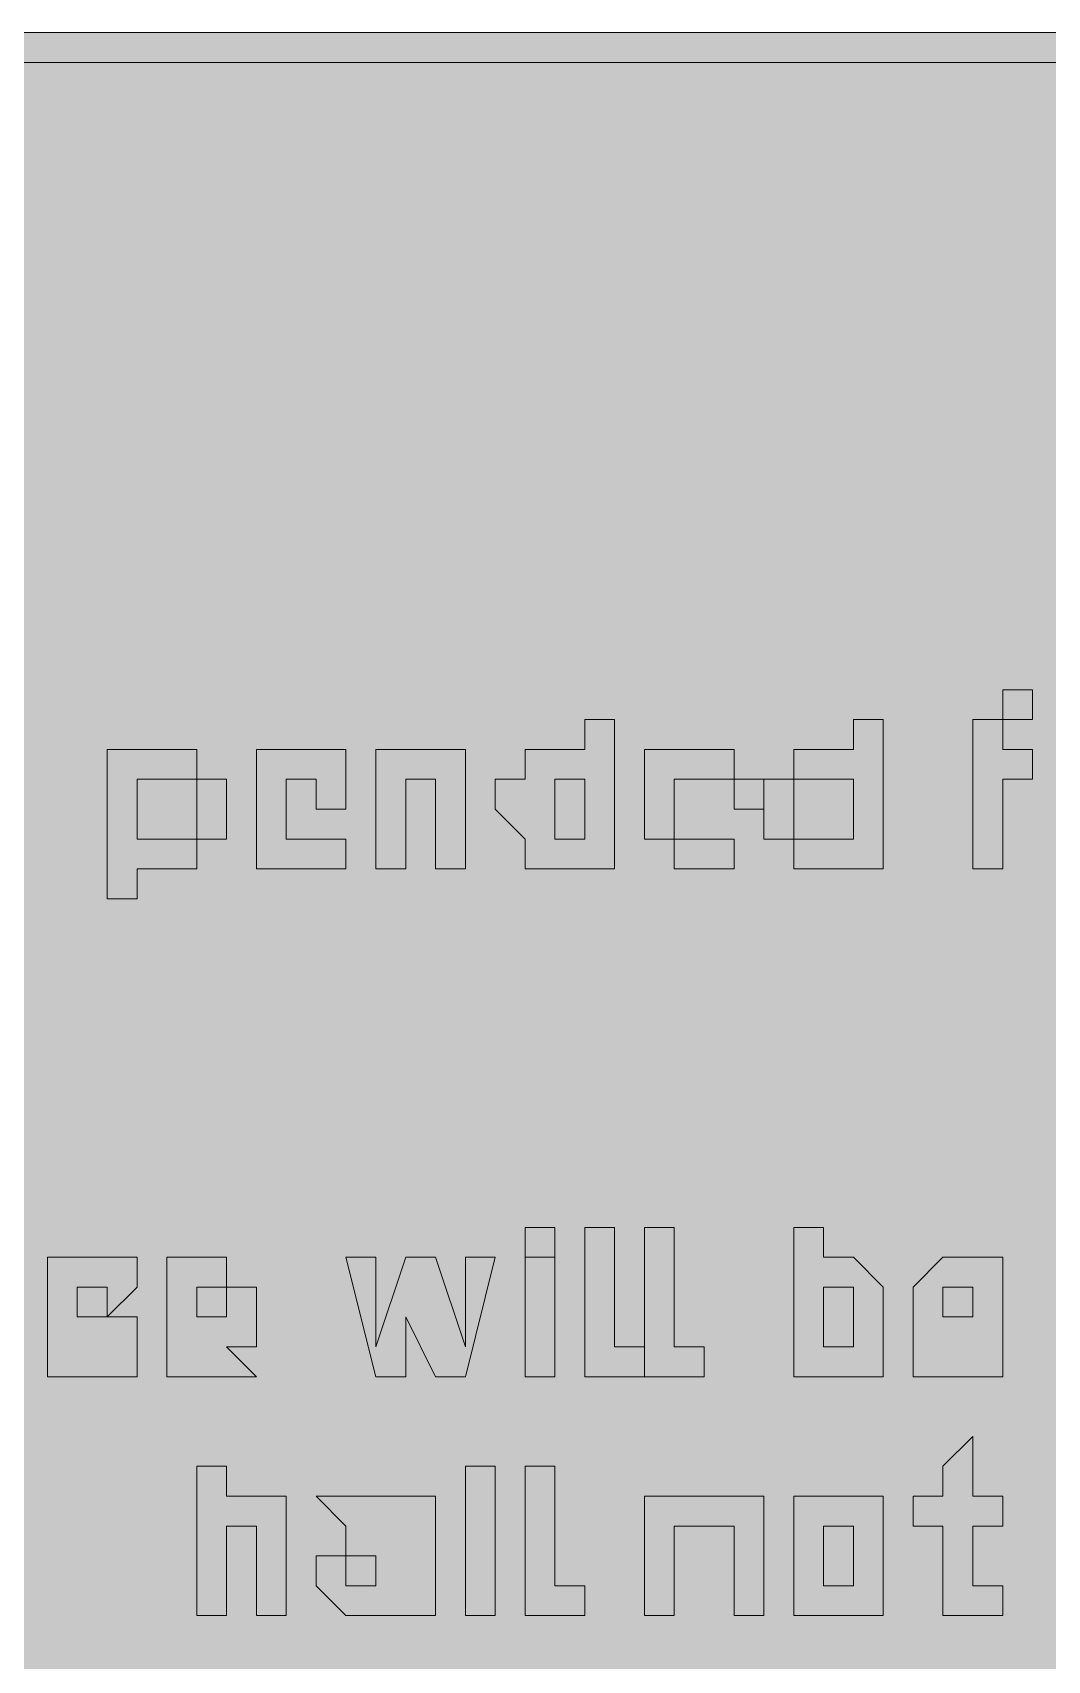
# Model space of a CAD drawing. Header units: metres. Extents: x 104 to 450, y 10 to 263.
# Drawn here: x 281 to 321.8, y 197.4 to 262.8 of the extents above; entities that cross this region are included whole.
import ezdxf

# ---------------------------------------------------------------- set-up
doc = ezdxf.new("R2010")
doc.units = ezdxf.units.M
doc.layers.add('FILL_BLACK_000000', color=7, linetype='Continuous', true_color=0x000000)
doc.layers.add('FILL_WHITE_FFFFFF', color=7, linetype='Continuous', true_color=0xffffff)

msp = doc.modelspace()

# ---------------------------------------------------------------- hatches: boundary and pattern name
at = {"layer": 'FILL_BLACK_000000', "true_color": 0x000000}
h = msp.add_hatch(color=7, dxfattribs=at)
h.dxf.hatch_style = 1
h.paths.add_polyline_path([(103.95, 259.2), (104, 259.6), (104.14, 259.91), (104.55, 260.4), (104.96, 260.89), (105.1, 261.2), (105.15, 261.6), (105.15, 262.8), (106.35, 262.8), (108.75, 262.8), (445.95, 262.8), (448.35, 262.8), (449.55, 261.6), (449.55, 259.2), (449.55, 14.4), (449.53, 13.5), (449.4, 12.6), (449.04, 11.7), (448.35, 10.8), (447.15, 10.8), (447.13, 10.11), (447, 9.75), (446.64, 9.62), (445.95, 9.6), (108.75, 9.6), (107.85, 9.79), (106.95, 10.2), (106.05, 10.61), (105.15, 10.8), (104.96, 11.7), (104.55, 12.6), (104.14, 13.5), (103.95, 14.4), (103.95, 259.2)])
h = msp.add_hatch(color=7, dxfattribs=at)
h.dxf.hatch_style = 1
h.paths.add_polyline_path([(321.15, 235.2), (319.95, 235.2), (319.95, 236.4), (321.15, 236.4), (321.15, 235.2)])
h = msp.add_hatch(color=7, dxfattribs=at)
h.dxf.hatch_style = 1
h.paths.add_polyline_path([(300.75, 229.2), (300.75, 230.4), (299.55, 231.6), (299.55, 232.8), (300.75, 232.8), (300.75, 234), (301.95, 234), (303.15, 234), (303.15, 235.2), (304.35, 235.2), (304.35, 229.2), (303.15, 229.2), (301.95, 229.2), (300.75, 229.2)])
h.paths.add_polyline_path([(303.15, 231.6), (303.15, 232.8), (301.95, 232.8), (301.95, 231.6), (301.95, 230.4), (303.15, 230.4), (303.15, 231.6)], flags=16)
h = msp.add_hatch(color=7, dxfattribs=at)
h.dxf.hatch_style = 1
h.paths.add_polyline_path([(312.75, 234), (313.95, 234), (313.95, 235.2), (315.15, 235.2), (315.15, 229.2), (313.95, 229.2), (312.75, 229.2), (311.55, 229.2), (311.55, 230.4), (312.75, 230.4), (313.95, 230.4), (313.95, 231.6), (313.95, 232.8), (312.75, 232.8), (311.55, 232.8), (311.55, 234), (312.75, 234)])
h = msp.add_hatch(color=7, dxfattribs=at)
h.dxf.hatch_style = 1
h.paths.add_polyline_path([(321.15, 232.8), (319.95, 232.8), (319.95, 229.2), (318.75, 229.2), (318.75, 232.8), (318.75, 234), (318.75, 235.2), (319.95, 235.2), (319.95, 234), (321.15, 234), (321.15, 232.8)])
h = msp.add_hatch(color=7, dxfattribs=at)
h.dxf.hatch_style = 1
h.paths.add_polyline_path([(286.35, 229.2), (285.15, 229.2), (285.15, 228), (283.95, 228), (283.95, 234), (285.15, 234), (286.35, 234), (287.55, 234), (287.55, 232.8), (286.35, 232.8), (285.15, 232.8), (285.15, 231.6), (285.15, 230.4), (286.35, 230.4), (287.55, 230.4), (287.55, 229.2), (286.35, 229.2)])
h = msp.add_hatch(color=7, dxfattribs=at)
h.dxf.hatch_style = 1
h.paths.add_polyline_path([(292.35, 230.4), (293.55, 230.4), (293.55, 229.2), (292.35, 229.2), (291.15, 229.2), (289.95, 229.2), (289.95, 230.4), (289.95, 231.6), (289.95, 232.8), (289.95, 234), (291.15, 234), (292.35, 234), (293.55, 234), (293.55, 232.8), (293.55, 231.6), (292.35, 231.6), (292.35, 232.8), (291.15, 232.8), (291.15, 231.6), (291.15, 230.4), (292.35, 230.4)])
h = msp.add_hatch(color=7, dxfattribs=at)
h.dxf.hatch_style = 1
h.paths.add_polyline_path([(297.15, 229.2), (297.15, 231.6), (297.15, 232.8), (295.95, 232.8), (295.95, 231.6), (295.95, 229.2), (294.75, 229.2), (294.75, 234), (295.95, 234), (297.15, 234), (298.35, 234), (298.35, 232.8), (298.35, 229.2), (297.15, 229.2)])
h = msp.add_hatch(color=7, dxfattribs=at)
h.dxf.hatch_style = 1
h.paths.add_polyline_path([(305.55, 234), (306.75, 234), (307.95, 234), (309.15, 234), (309.15, 232.8), (307.95, 232.8), (306.75, 232.8), (306.75, 231.6), (306.75, 230.4), (305.55, 230.4), (305.55, 231.6), (305.55, 232.8), (305.55, 234)])
h = msp.add_hatch(color=7, dxfattribs=at)
h.dxf.hatch_style = 1
h.paths.add_polyline_path([(288.75, 231.6), (288.75, 230.4), (287.55, 230.4), (287.55, 231.6), (287.55, 232.8), (288.75, 232.8), (288.75, 231.6)])
h = msp.add_hatch(color=7, dxfattribs=at)
h.dxf.hatch_style = 1
h.paths.add_polyline_path([(310.35, 231.6), (309.15, 231.6), (309.15, 232.8), (310.35, 232.8), (310.35, 231.6)])
h = msp.add_hatch(color=7, dxfattribs=at)
h.dxf.hatch_style = 1
h.paths.add_polyline_path([(310.35, 231.6), (310.35, 232.8), (311.55, 232.8), (311.55, 231.6), (311.55, 230.4), (310.35, 230.4), (310.35, 231.6)])
h = msp.add_hatch(color=7, dxfattribs=at)
h.dxf.hatch_style = 1
h.paths.add_polyline_path([(307.95, 229.2), (306.75, 229.2), (306.75, 230.4), (307.95, 230.4), (309.15, 230.4), (309.15, 229.2), (307.95, 229.2)])
h = msp.add_hatch(color=7, dxfattribs=at)
h.dxf.hatch_style = 1
h.paths.add_polyline_path([(300.75, 213.6), (300.75, 214.8), (301.95, 214.8), (301.95, 213.6), (300.75, 213.6)])
h = msp.add_hatch(color=7, dxfattribs=at)
h.dxf.hatch_style = 1
h.paths.add_polyline_path([(304.35, 210), (305.55, 210), (305.55, 208.8), (304.35, 208.8), (303.15, 208.8), (303.15, 210), (303.15, 214.8), (304.35, 214.8), (304.35, 210)])
h = msp.add_hatch(color=7, dxfattribs=at)
h.dxf.hatch_style = 1
h.paths.add_polyline_path([(306.75, 210), (307.95, 210), (307.95, 208.8), (306.75, 208.8), (305.55, 208.8), (305.55, 210), (305.55, 214.8), (306.75, 214.8), (306.75, 210)])
h = msp.add_hatch(color=7, dxfattribs=at)
h.dxf.hatch_style = 1
h.paths.add_polyline_path([(315.15, 211.2), (315.15, 210), (315.15, 208.8), (313.95, 208.8), (312.75, 208.8), (311.55, 208.8), (311.55, 214.8), (312.75, 214.8), (312.75, 213.6), (313.95, 213.6), (315.15, 212.4), (315.15, 211.2)])
h.paths.add_polyline_path([(313.95, 211.2), (313.95, 212.4), (312.75, 212.4), (312.75, 211.2), (312.75, 210), (313.95, 210), (313.95, 211.2)], flags=16)
h = msp.add_hatch(color=7, dxfattribs=at)
h.dxf.hatch_style = 1
h.paths.add_polyline_path([(285.15, 210), (285.15, 208.8), (283.95, 208.8), (282.75, 208.8), (281.55, 208.8), (281.55, 210), (281.55, 211.2), (281.55, 212.4), (281.55, 213.6), (282.75, 213.6), (283.95, 213.6), (285.15, 213.6), (285.15, 212.4), (283.95, 211.2), (285.15, 211.2), (285.15, 210)])
h.paths.add_polyline_path([(283.95, 212.4), (282.75, 212.4), (282.75, 211.2), (283.95, 211.2), (283.95, 212.4)], flags=16)
h = msp.add_hatch(color=7, dxfattribs=at)
h.dxf.hatch_style = 1
h.paths.add_polyline_path([(287.55, 208.8), (286.35, 208.8), (286.35, 210), (286.35, 211.2), (286.35, 212.4), (286.35, 213.6), (287.55, 213.6), (288.75, 213.6), (288.75, 212.4), (289.95, 212.4), (289.95, 211.2), (289.95, 210), (288.75, 210), (289.95, 208.8), (288.75, 208.8), (287.55, 208.8)])
h.paths.add_polyline_path([(287.55, 212.4), (287.55, 211.2), (288.75, 211.2), (288.75, 212.4), (287.55, 212.4)], flags=16)
h = msp.add_hatch(color=7, dxfattribs=at)
h.dxf.hatch_style = 1
h.paths.add_polyline_path([(297.15, 208.8), (295.95, 211.2), (295.95, 208.8), (294.75, 208.8), (293.55, 213.6), (294.75, 213.6), (294.75, 210), (295.95, 213.6), (297.15, 213.6), (298.35, 210), (298.35, 213.6), (299.55, 213.6), (298.35, 208.8), (297.15, 208.8)])
h = msp.add_hatch(color=7, dxfattribs=at)
h.dxf.hatch_style = 1
h.paths.add_polyline_path([(300.75, 208.8), (300.75, 213.6), (301.95, 213.6), (301.95, 208.8), (300.75, 208.8)])
h = msp.add_hatch(color=7, dxfattribs=at)
h.dxf.hatch_style = 1
h.paths.add_polyline_path([(317.55, 208.8), (316.35, 208.8), (316.35, 210), (316.35, 211.2), (316.35, 212.4), (317.55, 213.6), (318.75, 213.6), (319.95, 213.6), (319.95, 212.4), (319.95, 211.2), (319.95, 210), (319.95, 208.8), (318.75, 208.8), (317.55, 208.8)])
h.paths.add_polyline_path([(318.75, 212.4), (317.55, 212.4), (317.55, 211.2), (318.75, 211.2), (318.75, 212.4)], flags=16)
h = msp.add_hatch(color=7, dxfattribs=at)
h.dxf.hatch_style = 1
h.paths.add_polyline_path([(319.95, 204), (319.95, 202.8), (318.75, 202.8), (318.75, 200.4), (319.95, 200.4), (319.95, 199.2), (318.75, 199.2), (317.55, 199.2), (317.55, 200.4), (317.55, 202.8), (316.35, 202.8), (316.35, 204), (317.55, 204), (317.55, 205.2), (318.75, 206.4), (318.75, 204), (319.95, 204)])
h = msp.add_hatch(color=7, dxfattribs=at)
h.dxf.hatch_style = 1
h.paths.add_polyline_path([(289.95, 204), (291.15, 204), (291.15, 202.8), (291.15, 199.2), (289.95, 199.2), (289.95, 201.6), (289.95, 202.8), (288.75, 202.8), (288.75, 201.6), (288.75, 199.2), (287.55, 199.2), (287.55, 205.2), (288.75, 205.2), (288.75, 204), (289.95, 204)])
h = msp.add_hatch(color=7, dxfattribs=at)
h.dxf.hatch_style = 1
h.paths.add_polyline_path([(299.55, 205.2), (299.55, 200.4), (299.55, 199.2), (298.35, 199.2), (298.35, 200.4), (298.35, 205.2), (299.55, 205.2)])
h = msp.add_hatch(color=7, dxfattribs=at)
h.dxf.hatch_style = 1
h.paths.add_polyline_path([(301.95, 200.4), (303.15, 200.4), (303.15, 199.2), (301.95, 199.2), (300.75, 199.2), (300.75, 200.4), (300.75, 205.2), (301.95, 205.2), (301.95, 200.4)])
h = msp.add_hatch(color=7, dxfattribs=at)
h.dxf.hatch_style = 1
h.paths.add_polyline_path([(294.75, 204), (295.95, 204), (297.15, 204), (297.15, 202.8), (297.15, 200.4), (297.15, 199.2), (295.95, 199.2), (294.75, 199.2), (293.55, 199.2), (292.35, 200.4), (292.35, 201.6), (293.55, 201.6), (293.55, 202.8), (292.35, 204), (293.55, 204), (294.75, 204)])
h.paths.add_polyline_path([(293.55, 200.4), (294.75, 200.4), (294.75, 201.6), (293.55, 201.6), (293.55, 200.4)], flags=16)
h = msp.add_hatch(color=7, dxfattribs=at)
h.dxf.hatch_style = 1
h.paths.add_polyline_path([(309.15, 199.2), (309.15, 201.6), (309.15, 202.8), (307.95, 202.8), (306.75, 202.8), (306.75, 201.6), (306.75, 199.2), (305.55, 199.2), (305.55, 204), (306.75, 204), (307.95, 204), (309.15, 204), (310.35, 204), (310.35, 202.8), (310.35, 199.2), (309.15, 199.2)])
h = msp.add_hatch(color=7, dxfattribs=at)
h.dxf.hatch_style = 1
h.paths.add_polyline_path([(313.95, 199.2), (312.75, 199.2), (311.55, 199.2), (311.55, 200.4), (311.55, 201.6), (311.55, 202.8), (311.55, 204), (312.75, 204), (313.95, 204), (315.15, 204), (315.15, 202.8), (315.15, 201.6), (315.15, 200.4), (315.15, 199.2), (313.95, 199.2)])
h.paths.add_polyline_path([(312.75, 202.8), (312.75, 201.6), (312.75, 200.4), (313.95, 200.4), (313.95, 201.6), (313.95, 202.8), (312.75, 202.8)], flags=16)
at = {"layer": 'FILL_WHITE_FFFFFF', "true_color": 0xffffff}
h = msp.add_hatch(color=7, dxfattribs=at)
h.dxf.hatch_style = 1
h.paths.add_polyline_path([(106.35, 259.2), (106.35, 260.4), (107.06, 261.09), (107.55, 261.45), (108.04, 261.58), (108.75, 261.6), (445.95, 261.6), (447.15, 261.6), (447.15, 260.4), (448.35, 260.4), (448.35, 259.2), (448.35, 14.4), (448.33, 13.69), (448.2, 13.2), (447.84, 12.71), (447.15, 12), (445.95, 12), (108.75, 12), (106.35, 12), (106.35, 14.4), (106.35, 259.2)])

# ---------------------------------------------------------------- linework, layer by layer
at = {"layer": 'FILL_BLACK_000000', "lineweight": 0, "true_color": 0x000000}
msp.add_lwpolyline([(445.95, 9.6), (108.75, 9.6), (107.85, 9.79), (106.95, 10.2), (106.05, 10.61), (105.15, 10.8), (104.96, 11.7), (104.55, 12.6), (104.14, 13.5), (103.95, 14.4), (103.95, 259.2), (104, 259.6), (104.14, 259.91), (104.55, 260.4), (104.96, 260.89), (105.1, 261.2), (105.15, 261.6), (105.15, 262.8), (106.35, 262.8), (108.75, 262.8), (445.95, 262.8)], dxfattribs=at)
for points in [[(321.15, 235.2), (319.95, 235.2), (319.95, 236.4), (321.15, 236.4)], [(300.75, 229.2), (300.75, 230.4), (299.55, 231.6), (299.55, 232.8), (300.75, 232.8), (300.75, 234), (301.95, 234), (303.15, 234), (303.15, 235.2), (304.35, 235.2), (304.35, 229.2), (303.15, 229.2), (301.95, 229.2)], [(312.75, 234), (313.95, 234), (313.95, 235.2), (315.15, 235.2), (315.15, 229.2), (313.95, 229.2), (312.75, 229.2), (311.55, 229.2), (311.55, 230.4), (312.75, 230.4), (313.95, 230.4), (313.95, 231.6), (313.95, 232.8), (312.75, 232.8), (311.55, 232.8), (311.55, 234)], [(321.15, 232.8), (319.95, 232.8), (319.95, 229.2), (318.75, 229.2), (318.75, 232.8), (318.75, 234), (318.75, 235.2), (319.95, 235.2), (319.95, 234), (321.15, 234)], [(286.35, 229.2), (285.15, 229.2), (285.15, 228), (283.95, 228), (283.95, 234), (285.15, 234), (286.35, 234), (287.55, 234), (287.55, 232.8), (286.35, 232.8), (285.15, 232.8), (285.15, 231.6), (285.15, 230.4), (286.35, 230.4), (287.55, 230.4), (287.55, 229.2)], [(292.35, 230.4), (293.55, 230.4), (293.55, 229.2), (292.35, 229.2), (291.15, 229.2), (289.95, 229.2), (289.95, 230.4), (289.95, 231.6), (289.95, 232.8), (289.95, 234), (291.15, 234), (292.35, 234), (293.55, 234), (293.55, 232.8), (293.55, 231.6), (292.35, 231.6), (292.35, 232.8), (291.15, 232.8), (291.15, 231.6), (291.15, 230.4)], [(297.15, 229.2), (297.15, 231.6), (297.15, 232.8), (295.95, 232.8), (295.95, 231.6), (295.95, 229.2), (294.75, 229.2), (294.75, 234), (295.95, 234), (297.15, 234), (298.35, 234), (298.35, 232.8), (298.35, 229.2)], [(305.55, 234), (306.75, 234), (307.95, 234), (309.15, 234), (309.15, 232.8), (307.95, 232.8), (306.75, 232.8), (306.75, 231.6), (306.75, 230.4), (305.55, 230.4), (305.55, 231.6), (305.55, 232.8)], [(288.75, 231.6), (288.75, 230.4), (287.55, 230.4), (287.55, 231.6), (287.55, 232.8), (288.75, 232.8)], [(303.15, 231.6), (303.15, 232.8), (301.95, 232.8), (301.95, 231.6), (301.95, 230.4), (303.15, 230.4)], [(310.35, 231.6), (309.15, 231.6), (309.15, 232.8), (310.35, 232.8)], [(310.35, 231.6), (310.35, 232.8), (311.55, 232.8), (311.55, 231.6), (311.55, 230.4), (310.35, 230.4)], [(307.95, 229.2), (306.75, 229.2), (306.75, 230.4), (307.95, 230.4), (309.15, 230.4), (309.15, 229.2)], [(300.75, 213.6), (300.75, 214.8), (301.95, 214.8), (301.95, 213.6)], [(304.35, 210), (305.55, 210), (305.55, 208.8), (304.35, 208.8), (303.15, 208.8), (303.15, 210), (303.15, 214.8), (304.35, 214.8)], [(306.75, 210), (307.95, 210), (307.95, 208.8), (306.75, 208.8), (305.55, 208.8), (305.55, 210), (305.55, 214.8), (306.75, 214.8)], [(315.15, 211.2), (315.15, 210), (315.15, 208.8), (313.95, 208.8), (312.75, 208.8), (311.55, 208.8), (311.55, 214.8), (312.75, 214.8), (312.75, 213.6), (313.95, 213.6), (315.15, 212.4)], [(285.15, 210), (285.15, 208.8), (283.95, 208.8), (282.75, 208.8), (281.55, 208.8), (281.55, 210), (281.55, 211.2), (281.55, 212.4), (281.55, 213.6), (282.75, 213.6), (283.95, 213.6), (285.15, 213.6), (285.15, 212.4), (283.95, 211.2), (285.15, 211.2)], [(287.55, 208.8), (286.35, 208.8), (286.35, 210), (286.35, 211.2), (286.35, 212.4), (286.35, 213.6), (287.55, 213.6), (288.75, 213.6), (288.75, 212.4), (289.95, 212.4), (289.95, 211.2), (289.95, 210), (288.75, 210), (289.95, 208.8), (288.75, 208.8)], [(297.15, 208.8), (295.95, 211.2), (295.95, 208.8), (294.75, 208.8), (293.55, 213.6), (294.75, 213.6), (294.75, 210), (295.95, 213.6), (297.15, 213.6), (298.35, 210), (298.35, 213.6), (299.55, 213.6), (298.35, 208.8)], [(300.75, 208.8), (300.75, 213.6), (301.95, 213.6), (301.95, 208.8)], [(317.55, 208.8), (316.35, 208.8), (316.35, 210), (316.35, 211.2), (316.35, 212.4), (317.55, 213.6), (318.75, 213.6), (319.95, 213.6), (319.95, 212.4), (319.95, 211.2), (319.95, 210), (319.95, 208.8), (318.75, 208.8)], [(283.95, 212.4), (282.75, 212.4), (282.75, 211.2), (283.95, 211.2)], [(287.55, 212.4), (287.55, 211.2), (288.75, 211.2), (288.75, 212.4)], [(313.95, 211.2), (313.95, 212.4), (312.75, 212.4), (312.75, 211.2), (312.75, 210), (313.95, 210)], [(318.75, 212.4), (317.55, 212.4), (317.55, 211.2), (318.75, 211.2)], [(319.95, 204), (319.95, 202.8), (318.75, 202.8), (318.75, 200.4), (319.95, 200.4), (319.95, 199.2), (318.75, 199.2), (317.55, 199.2), (317.55, 200.4), (317.55, 202.8), (316.35, 202.8), (316.35, 204), (317.55, 204), (317.55, 205.2), (318.75, 206.4), (318.75, 204)], [(289.95, 204), (291.15, 204), (291.15, 202.8), (291.15, 199.2), (289.95, 199.2), (289.95, 201.6), (289.95, 202.8), (288.75, 202.8), (288.75, 201.6), (288.75, 199.2), (287.55, 199.2), (287.55, 205.2), (288.75, 205.2), (288.75, 204)], [(299.55, 205.2), (299.55, 200.4), (299.55, 199.2), (298.35, 199.2), (298.35, 200.4), (298.35, 205.2)], [(301.95, 200.4), (303.15, 200.4), (303.15, 199.2), (301.95, 199.2), (300.75, 199.2), (300.75, 200.4), (300.75, 205.2), (301.95, 205.2)], [(294.75, 204), (295.95, 204), (297.15, 204), (297.15, 202.8), (297.15, 200.4), (297.15, 199.2), (295.95, 199.2), (294.75, 199.2), (293.55, 199.2), (292.35, 200.4), (292.35, 201.6), (293.55, 201.6), (293.55, 202.8), (292.35, 204), (293.55, 204)], [(309.15, 199.2), (309.15, 201.6), (309.15, 202.8), (307.95, 202.8), (306.75, 202.8), (306.75, 201.6), (306.75, 199.2), (305.55, 199.2), (305.55, 204), (306.75, 204), (307.95, 204), (309.15, 204), (310.35, 204), (310.35, 202.8), (310.35, 199.2)], [(313.95, 199.2), (312.75, 199.2), (311.55, 199.2), (311.55, 200.4), (311.55, 201.6), (311.55, 202.8), (311.55, 204), (312.75, 204), (313.95, 204), (315.15, 204), (315.15, 202.8), (315.15, 201.6), (315.15, 200.4), (315.15, 199.2)], [(312.75, 202.8), (312.75, 201.6), (312.75, 200.4), (313.95, 200.4), (313.95, 201.6), (313.95, 202.8)], [(293.55, 200.4), (294.75, 200.4), (294.75, 201.6), (293.55, 201.6)]]:
    msp.add_lwpolyline(points, close=True, dxfattribs=at)
at = {"layer": 'FILL_WHITE_FFFFFF', "lineweight": 0, "true_color": 0x000000}
msp.add_lwpolyline([(106.35, 259.2), (106.35, 260.4), (107.06, 261.09), (107.55, 261.45), (108.04, 261.58), (108.75, 261.6), (445.95, 261.6), (447.15, 261.6), (447.15, 260.4), (448.35, 260.4), (448.35, 259.2), (448.35, 14.4), (448.33, 13.69), (448.2, 13.2), (447.84, 12.71), (447.15, 12), (445.95, 12), (108.75, 12), (106.35, 12), (106.35, 14.4)], close=True, dxfattribs=at)

doc.saveas('drawing.dxf')
